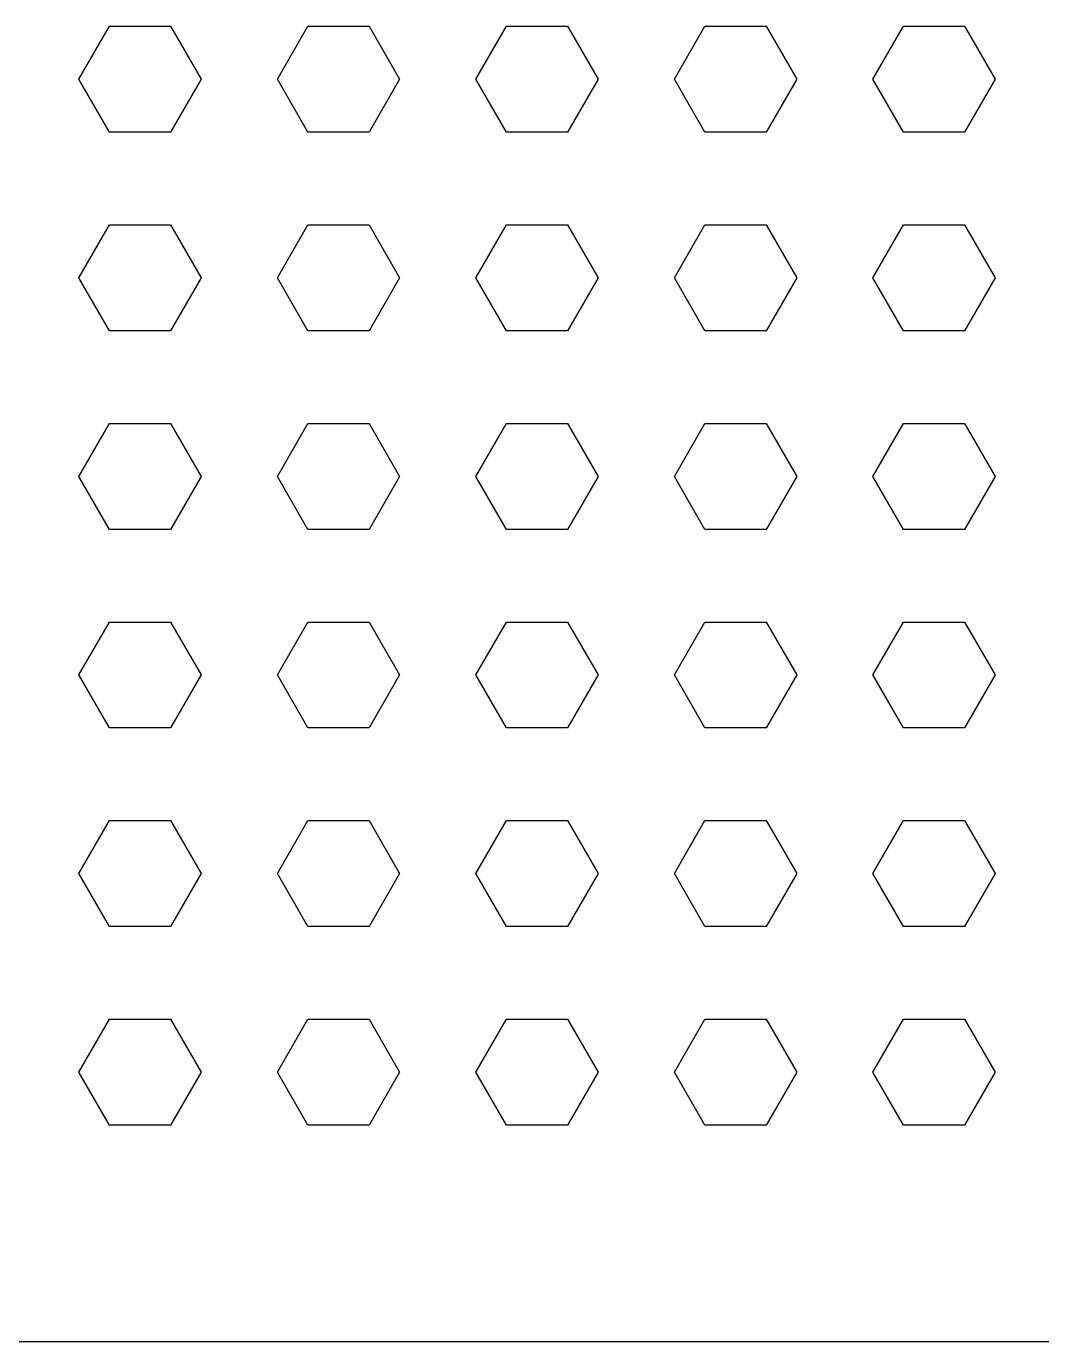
# Model space of a CAD drawing. Header units: millimetres. Extents: x -200 to 200, y -100 to 100.
# Drawn here: x -28.9 to 47.8, y -100 to -0.6 of the extents above; entities that cross this region are included whole.
import ezdxf

# ---------------------------------------------------------------- set-up
doc = ezdxf.new("R2010")
doc.units = ezdxf.units.MM
doc.layers.add('Body', color=7, linetype='CONTINUOUS')

msp = doc.modelspace()

# ---------------------------------------------------------------- linework, layer by layer
at = {"layer": 'Body'}
for p, q in [((-24.9586, -4.635), (-22.6488, -0.635)), ((-24.9586, -4.635, 3), (-22.6488, -0.635, 3)), ((-24.9586, -4.635, 3), (-22.6488, -0.635, 3)), ((-24.9586, -4.635), (-22.6488, -0.635)), ((-22.6488, -0.635), (-18.0298, -0.635)), ((-22.6488, -0.635, 3), (-18.0298, -0.635, 3)), ((-22.6488, -0.635, 3), (-22.6488, -0.635)), ((-22.6488, -0.635, 3), (-18.0298, -0.635, 3)), ((-22.6488, -0.635), (-18.0298, -0.635)), ((-22.6488, -0.635, 3), (-22.6488, -0.635)), ((-18.0298, -0.635), (-15.72, -4.635)), ((-18.0298, -0.635, 3), (-15.72, -4.635, 3)), ((-18.0298, -0.635, 3), (-18.0298, -0.635)), ((-18.0298, -0.635, 3), (-15.72, -4.635, 3)), ((-18.0298, -0.635), (-15.72, -4.635)), ((-18.0298, -0.635, 3), (-18.0298, -0.635)), ((-9.9586, -4.635), (-7.6488, -0.635)), ((-9.9586, -4.635, 3), (-7.6488, -0.635, 3)), ((-9.9586, -4.635, 3), (-7.6488, -0.635, 3)), ((-9.9586, -4.635), (-7.6488, -0.635)), ((-7.6488, -0.635), (-3.0298, -0.635)), ((-7.6488, -0.635, 3), (-3.0298, -0.635, 3)), ((-7.6488, -0.635, 3), (-7.6488, -0.635)), ((-7.6488, -0.635, 3), (-3.0298, -0.635, 3)), ((-7.6488, -0.635), (-3.0298, -0.635)), ((-7.6488, -0.635, 3), (-7.6488, -0.635)), ((-3.0298, -0.635), (-0.72, -4.635)), ((-3.0298, -0.635, 3), (-0.72, -4.635, 3)), ((-3.0298, -0.635, 3), (-3.0298, -0.635)), ((-3.0298, -0.635, 3), (-0.72, -4.635, 3)), ((-3.0298, -0.635), (-0.72, -4.635)), ((-3.0298, -0.635, 3), (-3.0298, -0.635)), ((5.0414, -4.635), (7.3512, -0.635)), ((5.0414, -4.635, 3), (7.3512, -0.635, 3)), ((5.0414, -4.635, 3), (7.3512, -0.635, 3)), ((5.0414, -4.635), (7.3512, -0.635)), ((7.3512, -0.635), (11.9702, -0.635)), ((7.3512, -0.635, 3), (11.9702, -0.635, 3)), ((7.3512, -0.635, 3), (7.3512, -0.635)), ((7.3512, -0.635, 3), (11.9702, -0.635, 3)), ((7.3512, -0.635), (11.9702, -0.635)), ((7.3512, -0.635, 3), (7.3512, -0.635)), ((11.9702, -0.635), (14.28, -4.635)), ((11.9702, -0.635, 3), (14.28, -4.635, 3)), ((11.9702, -0.635, 3), (11.9702, -0.635)), ((11.9702, -0.635, 3), (14.28, -4.635, 3)), ((11.9702, -0.635), (14.28, -4.635)), ((11.9702, -0.635, 3), (11.9702, -0.635)), ((20.0414, -4.635), (22.3512, -0.635)), ((20.0414, -4.635, 3), (22.3512, -0.635, 3)), ((20.0414, -4.635, 3), (22.3512, -0.635, 3)), ((20.0414, -4.635), (22.3512, -0.635)), ((22.3512, -0.635), (26.9702, -0.635)), ((22.3512, -0.635, 3), (26.9702, -0.635, 3)), ((22.3512, -0.635, 3), (22.3512, -0.635)), ((22.3512, -0.635, 3), (26.9702, -0.635, 3)), ((22.3512, -0.635), (26.9702, -0.635)), ((22.3512, -0.635, 3), (22.3512, -0.635)), ((26.9702, -0.635), (29.28, -4.635)), ((26.9702, -0.635, 3), (29.28, -4.635, 3)), ((26.9702, -0.635, 3), (26.9702, -0.635)), ((26.9702, -0.635, 3), (29.28, -4.635, 3)), ((26.9702, -0.635), (29.28, -4.635)), ((26.9702, -0.635, 3), (26.9702, -0.635)), ((35.0414, -4.635), (37.3512, -0.635)), ((35.0414, -4.635, 3), (37.3512, -0.635, 3)), ((35.0414, -4.635, 3), (37.3512, -0.635, 3)), ((35.0414, -4.635), (37.3512, -0.635)), ((37.3512, -0.635), (41.9702, -0.635)), ((37.3512, -0.635, 3), (41.9702, -0.635, 3)), ((37.3512, -0.635, 3), (37.3512, -0.635)), ((37.3512, -0.635, 3), (41.9702, -0.635, 3)), ((37.3512, -0.635), (41.9702, -0.635)), ((37.3512, -0.635, 3), (37.3512, -0.635)), ((41.9702, -0.635), (44.28, -4.635)), ((41.9702, -0.635, 3), (44.28, -4.635, 3)), ((41.9702, -0.635, 3), (41.9702, -0.635)), ((41.9702, -0.635, 3), (44.28, -4.635, 3)), ((41.9702, -0.635), (44.28, -4.635)), ((41.9702, -0.635, 3), (41.9702, -0.635)), ((-22.6488, -8.635), (-24.9586, -4.635)), ((-22.6488, -8.635, 3), (-24.9586, -4.635, 3)), ((-24.9586, -4.635, 3), (-24.9586, -4.635)), ((-22.6488, -8.635, 3), (-24.9586, -4.635, 3)), ((-24.9586, -4.635, 3), (-24.9586, -4.635)), ((-22.6488, -8.635), (-24.9586, -4.635)), ((-15.72, -4.635), (-18.0298, -8.635)), ((-15.72, -4.635, 3), (-18.0298, -8.635, 3)), ((-15.72, -4.635, 3), (-18.0298, -8.635, 3)), ((-15.72, -4.635), (-18.0298, -8.635)), ((-15.72, -4.635, 3), (-15.72, -4.635)), ((-15.72, -4.635, 3), (-15.72, -4.635)), ((-7.6488, -8.635), (-9.9586, -4.635)), ((-7.6488, -8.635, 3), (-9.9586, -4.635, 3)), ((-9.9586, -4.635, 3), (-9.9586, -4.635)), ((-7.6488, -8.635, 3), (-9.9586, -4.635, 3)), ((-9.9586, -4.635, 3), (-9.9586, -4.635)), ((-7.6488, -8.635), (-9.9586, -4.635)), ((-0.72, -4.635), (-3.0298, -8.635)), ((-0.72, -4.635, 3), (-3.0298, -8.635, 3)), ((-0.72, -4.635, 3), (-3.0298, -8.635, 3)), ((-0.72, -4.635), (-3.0298, -8.635)), ((-0.72, -4.635, 3), (-0.72, -4.635)), ((-0.72, -4.635, 3), (-0.72, -4.635)), ((7.3512, -8.635), (5.0414, -4.635)), ((7.3512, -8.635, 3), (5.0414, -4.635, 3)), ((5.0414, -4.635, 3), (5.0414, -4.635)), ((7.3512, -8.635, 3), (5.0414, -4.635, 3)), ((5.0414, -4.635, 3), (5.0414, -4.635)), ((7.3512, -8.635), (5.0414, -4.635)), ((14.28, -4.635), (11.9702, -8.635)), ((14.28, -4.635, 3), (11.9702, -8.635, 3)), ((14.28, -4.635, 3), (11.9702, -8.635, 3)), ((14.28, -4.635), (11.9702, -8.635)), ((14.28, -4.635, 3), (14.28, -4.635)), ((14.28, -4.635, 3), (14.28, -4.635)), ((22.3512, -8.635), (20.0414, -4.635)), ((22.3512, -8.635, 3), (20.0414, -4.635, 3)), ((20.0414, -4.635, 3), (20.0414, -4.635)), ((22.3512, -8.635, 3), (20.0414, -4.635, 3)), ((20.0414, -4.635, 3), (20.0414, -4.635)), ((22.3512, -8.635), (20.0414, -4.635)), ((29.28, -4.635), (26.9702, -8.635)), ((29.28, -4.635, 3), (26.9702, -8.635, 3)), ((29.28, -4.635, 3), (26.9702, -8.635, 3)), ((29.28, -4.635), (26.9702, -8.635)), ((29.28, -4.635, 3), (29.28, -4.635)), ((29.28, -4.635, 3), (29.28, -4.635)), ((37.3512, -8.635), (35.0414, -4.635)), ((37.3512, -8.635, 3), (35.0414, -4.635, 3)), ((35.0414, -4.635, 3), (35.0414, -4.635)), ((37.3512, -8.635, 3), (35.0414, -4.635, 3)), ((35.0414, -4.635, 3), (35.0414, -4.635)), ((37.3512, -8.635), (35.0414, -4.635)), ((44.28, -4.635), (41.9702, -8.635)), ((44.28, -4.635, 3), (41.9702, -8.635, 3)), ((44.28, -4.635, 3), (41.9702, -8.635, 3)), ((44.28, -4.635), (41.9702, -8.635)), ((44.28, -4.635, 3), (44.28, -4.635)), ((44.28, -4.635, 3), (44.28, -4.635)), ((-18.0298, -8.635), (-22.6488, -8.635)), ((-18.0298, -8.635, 3), (-22.6488, -8.635, 3)), ((-22.6488, -8.635, 3), (-22.6488, -8.635)), ((-18.0298, -8.635, 3), (-22.6488, -8.635, 3)), ((-22.6488, -8.635, 3), (-22.6488, -8.635)), ((-18.0298, -8.635), (-22.6488, -8.635)), ((-18.0298, -8.635, 3), (-18.0298, -8.635)), ((-18.0298, -8.635, 3), (-18.0298, -8.635)), ((-3.0298, -8.635), (-7.6488, -8.635)), ((-3.0298, -8.635, 3), (-7.6488, -8.635, 3)), ((-7.6488, -8.635, 3), (-7.6488, -8.635)), ((-3.0298, -8.635, 3), (-7.6488, -8.635, 3)), ((-7.6488, -8.635, 3), (-7.6488, -8.635)), ((-3.0298, -8.635), (-7.6488, -8.635)), ((-3.0298, -8.635, 3), (-3.0298, -8.635)), ((-3.0298, -8.635, 3), (-3.0298, -8.635)), ((11.9702, -8.635), (7.3512, -8.635)), ((11.9702, -8.635, 3), (7.3512, -8.635, 3)), ((7.3512, -8.635, 3), (7.3512, -8.635)), ((11.9702, -8.635, 3), (7.3512, -8.635, 3)), ((7.3512, -8.635, 3), (7.3512, -8.635)), ((11.9702, -8.635), (7.3512, -8.635)), ((11.9702, -8.635, 3), (11.9702, -8.635)), ((11.9702, -8.635, 3), (11.9702, -8.635)), ((26.9702, -8.635), (22.3512, -8.635)), ((26.9702, -8.635, 3), (22.3512, -8.635, 3)), ((22.3512, -8.635, 3), (22.3512, -8.635)), ((26.9702, -8.635, 3), (22.3512, -8.635, 3)), ((22.3512, -8.635, 3), (22.3512, -8.635)), ((26.9702, -8.635), (22.3512, -8.635)), ((26.9702, -8.635, 3), (26.9702, -8.635)), ((26.9702, -8.635, 3), (26.9702, -8.635)), ((41.9702, -8.635), (37.3512, -8.635)), ((41.9702, -8.635, 3), (37.3512, -8.635, 3)), ((37.3512, -8.635, 3), (37.3512, -8.635)), ((41.9702, -8.635, 3), (37.3512, -8.635, 3)), ((37.3512, -8.635, 3), (37.3512, -8.635)), ((41.9702, -8.635), (37.3512, -8.635)), ((41.9702, -8.635, 3), (41.9702, -8.635)), ((41.9702, -8.635, 3), (41.9702, -8.635)), ((-24.9586, -19.635), (-22.6488, -15.635)), ((-24.9586, -19.635, 3), (-22.6488, -15.635, 3)), ((-24.9586, -19.635, 3), (-22.6488, -15.635, 3)), ((-24.9586, -19.635), (-22.6488, -15.635)), ((-22.6488, -15.635), (-18.0298, -15.635)), ((-22.6488, -15.635, 3), (-18.0298, -15.635, 3)), ((-22.6488, -15.635, 3), (-22.6488, -15.635)), ((-22.6488, -15.635, 3), (-18.0298, -15.635, 3)), ((-22.6488, -15.635), (-18.0298, -15.635)), ((-22.6488, -15.635, 3), (-22.6488, -15.635)), ((-18.0298, -15.635), (-15.72, -19.635)), ((-18.0298, -15.635, 3), (-15.72, -19.635, 3)), ((-18.0298, -15.635, 3), (-18.0298, -15.635)), ((-18.0298, -15.635, 3), (-15.72, -19.635, 3)), ((-18.0298, -15.635), (-15.72, -19.635)), ((-18.0298, -15.635, 3), (-18.0298, -15.635)), ((-9.9586, -19.635), (-7.6488, -15.635)), ((-9.9586, -19.635, 3), (-7.6488, -15.635, 3)), ((-9.9586, -19.635, 3), (-7.6488, -15.635, 3)), ((-9.9586, -19.635), (-7.6488, -15.635)), ((-7.6488, -15.635), (-3.0298, -15.635)), ((-7.6488, -15.635, 3), (-3.0298, -15.635, 3)), ((-7.6488, -15.635, 3), (-7.6488, -15.635)), ((-7.6488, -15.635, 3), (-3.0298, -15.635, 3)), ((-7.6488, -15.635), (-3.0298, -15.635)), ((-7.6488, -15.635, 3), (-7.6488, -15.635)), ((-3.0298, -15.635), (-0.72, -19.635)), ((-3.0298, -15.635, 3), (-0.72, -19.635, 3)), ((-3.0298, -15.635, 3), (-3.0298, -15.635)), ((-3.0298, -15.635, 3), (-0.72, -19.635, 3)), ((-3.0298, -15.635), (-0.72, -19.635)), ((-3.0298, -15.635, 3), (-3.0298, -15.635)), ((5.0414, -19.635), (7.3512, -15.635)), ((5.0414, -19.635, 3), (7.3512, -15.635, 3)), ((5.0414, -19.635, 3), (7.3512, -15.635, 3)), ((5.0414, -19.635), (7.3512, -15.635)), ((7.3512, -15.635), (11.9702, -15.635)), ((7.3512, -15.635, 3), (11.9702, -15.635, 3)), ((7.3512, -15.635, 3), (7.3512, -15.635)), ((7.3512, -15.635, 3), (11.9702, -15.635, 3)), ((7.3512, -15.635), (11.9702, -15.635)), ((7.3512, -15.635, 3), (7.3512, -15.635)), ((11.9702, -15.635), (14.28, -19.635)), ((11.9702, -15.635, 3), (14.28, -19.635, 3)), ((11.9702, -15.635, 3), (11.9702, -15.635)), ((11.9702, -15.635, 3), (14.28, -19.635, 3)), ((11.9702, -15.635), (14.28, -19.635)), ((11.9702, -15.635, 3), (11.9702, -15.635)), ((20.0414, -19.635), (22.3512, -15.635)), ((20.0414, -19.635, 3), (22.3512, -15.635, 3)), ((20.0414, -19.635, 3), (22.3512, -15.635, 3)), ((20.0414, -19.635), (22.3512, -15.635)), ((22.3512, -15.635), (26.9702, -15.635)), ((22.3512, -15.635, 3), (26.9702, -15.635, 3)), ((22.3512, -15.635, 3), (22.3512, -15.635)), ((22.3512, -15.635, 3), (26.9702, -15.635, 3)), ((22.3512, -15.635), (26.9702, -15.635)), ((22.3512, -15.635, 3), (22.3512, -15.635)), ((26.9702, -15.635), (29.28, -19.635)), ((26.9702, -15.635, 3), (29.28, -19.635, 3)), ((26.9702, -15.635, 3), (26.9702, -15.635)), ((26.9702, -15.635, 3), (29.28, -19.635, 3)), ((26.9702, -15.635), (29.28, -19.635)), ((26.9702, -15.635, 3), (26.9702, -15.635)), ((35.0414, -19.635), (37.3512, -15.635)), ((35.0414, -19.635, 3), (37.3512, -15.635, 3)), ((35.0414, -19.635, 3), (37.3512, -15.635, 3)), ((35.0414, -19.635), (37.3512, -15.635)), ((37.3512, -15.635), (41.9702, -15.635)), ((37.3512, -15.635, 3), (41.9702, -15.635, 3)), ((37.3512, -15.635, 3), (37.3512, -15.635)), ((37.3512, -15.635, 3), (41.9702, -15.635, 3)), ((37.3512, -15.635), (41.9702, -15.635)), ((37.3512, -15.635, 3), (37.3512, -15.635)), ((41.9702, -15.635), (44.28, -19.635)), ((41.9702, -15.635, 3), (44.28, -19.635, 3)), ((41.9702, -15.635, 3), (41.9702, -15.635)), ((41.9702, -15.635, 3), (44.28, -19.635, 3)), ((41.9702, -15.635), (44.28, -19.635)), ((41.9702, -15.635, 3), (41.9702, -15.635)), ((-22.6488, -23.635), (-24.9586, -19.635)), ((-22.6488, -23.635, 3), (-24.9586, -19.635, 3)), ((-24.9586, -19.635, 3), (-24.9586, -19.635)), ((-22.6488, -23.635, 3), (-24.9586, -19.635, 3)), ((-24.9586, -19.635, 3), (-24.9586, -19.635)), ((-22.6488, -23.635), (-24.9586, -19.635)), ((-15.72, -19.635), (-18.0298, -23.635)), ((-15.72, -19.635, 3), (-18.0298, -23.635, 3)), ((-15.72, -19.635, 3), (-18.0298, -23.635, 3)), ((-15.72, -19.635), (-18.0298, -23.635)), ((-15.72, -19.635, 3), (-15.72, -19.635)), ((-15.72, -19.635, 3), (-15.72, -19.635)), ((-7.6488, -23.635), (-9.9586, -19.635)), ((-7.6488, -23.635, 3), (-9.9586, -19.635, 3)), ((-9.9586, -19.635, 3), (-9.9586, -19.635)), ((-7.6488, -23.635, 3), (-9.9586, -19.635, 3)), ((-9.9586, -19.635, 3), (-9.9586, -19.635)), ((-7.6488, -23.635), (-9.9586, -19.635)), ((-0.72, -19.635), (-3.0298, -23.635)), ((-0.72, -19.635, 3), (-3.0298, -23.635, 3)), ((-0.72, -19.635, 3), (-3.0298, -23.635, 3)), ((-0.72, -19.635), (-3.0298, -23.635)), ((-0.72, -19.635, 3), (-0.72, -19.635)), ((-0.72, -19.635, 3), (-0.72, -19.635)), ((7.3512, -23.635), (5.0414, -19.635)), ((7.3512, -23.635, 3), (5.0414, -19.635, 3)), ((5.0414, -19.635, 3), (5.0414, -19.635)), ((7.3512, -23.635, 3), (5.0414, -19.635, 3)), ((5.0414, -19.635, 3), (5.0414, -19.635)), ((7.3512, -23.635), (5.0414, -19.635)), ((14.28, -19.635), (11.9702, -23.635)), ((14.28, -19.635, 3), (11.9702, -23.635, 3)), ((14.28, -19.635, 3), (11.9702, -23.635, 3)), ((14.28, -19.635), (11.9702, -23.635)), ((14.28, -19.635, 3), (14.28, -19.635)), ((14.28, -19.635, 3), (14.28, -19.635)), ((22.3512, -23.635), (20.0414, -19.635)), ((22.3512, -23.635, 3), (20.0414, -19.635, 3)), ((20.0414, -19.635, 3), (20.0414, -19.635)), ((22.3512, -23.635, 3), (20.0414, -19.635, 3)), ((20.0414, -19.635, 3), (20.0414, -19.635)), ((22.3512, -23.635), (20.0414, -19.635)), ((29.28, -19.635), (26.9702, -23.635)), ((29.28, -19.635, 3), (26.9702, -23.635, 3)), ((29.28, -19.635, 3), (26.9702, -23.635, 3)), ((29.28, -19.635), (26.9702, -23.635)), ((29.28, -19.635, 3), (29.28, -19.635)), ((29.28, -19.635, 3), (29.28, -19.635)), ((37.3512, -23.635), (35.0414, -19.635)), ((37.3512, -23.635, 3), (35.0414, -19.635, 3)), ((35.0414, -19.635, 3), (35.0414, -19.635)), ((37.3512, -23.635, 3), (35.0414, -19.635, 3)), ((35.0414, -19.635, 3), (35.0414, -19.635)), ((37.3512, -23.635), (35.0414, -19.635)), ((44.28, -19.635), (41.9702, -23.635)), ((44.28, -19.635, 3), (41.9702, -23.635, 3)), ((44.28, -19.635, 3), (41.9702, -23.635, 3)), ((44.28, -19.635), (41.9702, -23.635)), ((44.28, -19.635, 3), (44.28, -19.635)), ((44.28, -19.635, 3), (44.28, -19.635)), ((-18.0298, -23.635), (-22.6488, -23.635)), ((-18.0298, -23.635, 3), (-22.6488, -23.635, 3)), ((-22.6488, -23.635, 3), (-22.6488, -23.635)), ((-18.0298, -23.635, 3), (-22.6488, -23.635, 3)), ((-22.6488, -23.635, 3), (-22.6488, -23.635)), ((-18.0298, -23.635), (-22.6488, -23.635)), ((-18.0298, -23.635, 3), (-18.0298, -23.635)), ((-18.0298, -23.635, 3), (-18.0298, -23.635)), ((-3.0298, -23.635), (-7.6488, -23.635)), ((-3.0298, -23.635, 3), (-7.6488, -23.635, 3)), ((-7.6488, -23.635, 3), (-7.6488, -23.635)), ((-3.0298, -23.635, 3), (-7.6488, -23.635, 3)), ((-7.6488, -23.635, 3), (-7.6488, -23.635)), ((-3.0298, -23.635), (-7.6488, -23.635)), ((-3.0298, -23.635, 3), (-3.0298, -23.635)), ((-3.0298, -23.635, 3), (-3.0298, -23.635)), ((11.9702, -23.635), (7.3512, -23.635)), ((11.9702, -23.635, 3), (7.3512, -23.635, 3)), ((7.3512, -23.635, 3), (7.3512, -23.635)), ((11.9702, -23.635, 3), (7.3512, -23.635, 3)), ((7.3512, -23.635, 3), (7.3512, -23.635)), ((11.9702, -23.635), (7.3512, -23.635)), ((11.9702, -23.635, 3), (11.9702, -23.635)), ((11.9702, -23.635, 3), (11.9702, -23.635)), ((26.9702, -23.635), (22.3512, -23.635)), ((26.9702, -23.635, 3), (22.3512, -23.635, 3)), ((22.3512, -23.635, 3), (22.3512, -23.635)), ((26.9702, -23.635, 3), (22.3512, -23.635, 3)), ((22.3512, -23.635, 3), (22.3512, -23.635)), ((26.9702, -23.635), (22.3512, -23.635)), ((26.9702, -23.635, 3), (26.9702, -23.635)), ((26.9702, -23.635, 3), (26.9702, -23.635)), ((41.9702, -23.635), (37.3512, -23.635)), ((41.9702, -23.635, 3), (37.3512, -23.635, 3)), ((37.3512, -23.635, 3), (37.3512, -23.635)), ((41.9702, -23.635, 3), (37.3512, -23.635, 3)), ((37.3512, -23.635, 3), (37.3512, -23.635)), ((41.9702, -23.635), (37.3512, -23.635)), ((41.9702, -23.635, 3), (41.9702, -23.635)), ((41.9702, -23.635, 3), (41.9702, -23.635)), ((-24.9586, -34.635), (-22.6488, -30.635)), ((-24.9586, -34.635, 3), (-22.6488, -30.635, 3)), ((-24.9586, -34.635, 3), (-22.6488, -30.635, 3)), ((-24.9586, -34.635), (-22.6488, -30.635)), ((-22.6488, -30.635), (-18.0298, -30.635)), ((-22.6488, -30.635, 3), (-18.0298, -30.635, 3)), ((-22.6488, -30.635, 3), (-22.6488, -30.635)), ((-22.6488, -30.635, 3), (-18.0298, -30.635, 3)), ((-22.6488, -30.635), (-18.0298, -30.635)), ((-22.6488, -30.635, 3), (-22.6488, -30.635)), ((-18.0298, -30.635), (-15.72, -34.635)), ((-18.0298, -30.635, 3), (-15.72, -34.635, 3)), ((-18.0298, -30.635, 3), (-18.0298, -30.635)), ((-18.0298, -30.635, 3), (-15.72, -34.635, 3)), ((-18.0298, -30.635), (-15.72, -34.635)), ((-18.0298, -30.635, 3), (-18.0298, -30.635)), ((-9.9586, -34.635), (-7.6488, -30.635)), ((-9.9586, -34.635, 3), (-7.6488, -30.635, 3)), ((-9.9586, -34.635, 3), (-7.6488, -30.635, 3)), ((-9.9586, -34.635), (-7.6488, -30.635)), ((-7.6488, -30.635), (-3.0298, -30.635)), ((-7.6488, -30.635, 3), (-3.0298, -30.635, 3)), ((-7.6488, -30.635, 3), (-7.6488, -30.635)), ((-7.6488, -30.635, 3), (-3.0298, -30.635, 3)), ((-7.6488, -30.635), (-3.0298, -30.635)), ((-7.6488, -30.635, 3), (-7.6488, -30.635)), ((-3.0298, -30.635), (-0.72, -34.635)), ((-3.0298, -30.635, 3), (-0.72, -34.635, 3)), ((-3.0298, -30.635, 3), (-3.0298, -30.635)), ((-3.0298, -30.635, 3), (-0.72, -34.635, 3)), ((-3.0298, -30.635), (-0.72, -34.635)), ((-3.0298, -30.635, 3), (-3.0298, -30.635)), ((5.0414, -34.635), (7.3512, -30.635)), ((5.0414, -34.635, 3), (7.3512, -30.635, 3)), ((5.0414, -34.635, 3), (7.3512, -30.635, 3)), ((5.0414, -34.635), (7.3512, -30.635)), ((7.3512, -30.635), (11.9702, -30.635)), ((7.3512, -30.635, 3), (11.9702, -30.635, 3)), ((7.3512, -30.635, 3), (7.3512, -30.635)), ((7.3512, -30.635, 3), (11.9702, -30.635, 3)), ((7.3512, -30.635), (11.9702, -30.635)), ((7.3512, -30.635, 3), (7.3512, -30.635)), ((11.9702, -30.635), (14.28, -34.635)), ((11.9702, -30.635, 3), (14.28, -34.635, 3)), ((11.9702, -30.635, 3), (11.9702, -30.635)), ((11.9702, -30.635, 3), (14.28, -34.635, 3)), ((11.9702, -30.635), (14.28, -34.635)), ((11.9702, -30.635, 3), (11.9702, -30.635)), ((20.0414, -34.635), (22.3512, -30.635)), ((20.0414, -34.635, 3), (22.3512, -30.635, 3)), ((20.0414, -34.635, 3), (22.3512, -30.635, 3)), ((20.0414, -34.635), (22.3512, -30.635)), ((22.3512, -30.635), (26.9702, -30.635)), ((22.3512, -30.635, 3), (26.9702, -30.635, 3)), ((22.3512, -30.635, 3), (22.3512, -30.635)), ((22.3512, -30.635, 3), (26.9702, -30.635, 3)), ((22.3512, -30.635), (26.9702, -30.635)), ((22.3512, -30.635, 3), (22.3512, -30.635)), ((26.9702, -30.635), (29.28, -34.635)), ((26.9702, -30.635, 3), (29.28, -34.635, 3)), ((26.9702, -30.635, 3), (26.9702, -30.635)), ((26.9702, -30.635, 3), (29.28, -34.635, 3)), ((26.9702, -30.635), (29.28, -34.635)), ((26.9702, -30.635, 3), (26.9702, -30.635)), ((35.0414, -34.635), (37.3512, -30.635)), ((35.0414, -34.635, 3), (37.3512, -30.635, 3)), ((35.0414, -34.635, 3), (37.3512, -30.635, 3)), ((35.0414, -34.635), (37.3512, -30.635)), ((37.3512, -30.635), (41.9702, -30.635)), ((37.3512, -30.635, 3), (41.9702, -30.635, 3)), ((37.3512, -30.635, 3), (37.3512, -30.635)), ((37.3512, -30.635, 3), (41.9702, -30.635, 3)), ((37.3512, -30.635), (41.9702, -30.635)), ((37.3512, -30.635, 3), (37.3512, -30.635)), ((41.9702, -30.635), (44.28, -34.635)), ((41.9702, -30.635, 3), (44.28, -34.635, 3)), ((41.9702, -30.635, 3), (41.9702, -30.635)), ((41.9702, -30.635, 3), (44.28, -34.635, 3)), ((41.9702, -30.635), (44.28, -34.635)), ((41.9702, -30.635, 3), (41.9702, -30.635)), ((-22.6488, -38.635), (-24.9586, -34.635)), ((-22.6488, -38.635, 3), (-24.9586, -34.635, 3)), ((-24.9586, -34.635, 3), (-24.9586, -34.635)), ((-22.6488, -38.635, 3), (-24.9586, -34.635, 3)), ((-24.9586, -34.635, 3), (-24.9586, -34.635)), ((-22.6488, -38.635), (-24.9586, -34.635)), ((-15.72, -34.635), (-18.0298, -38.635)), ((-15.72, -34.635, 3), (-18.0298, -38.635, 3)), ((-15.72, -34.635, 3), (-18.0298, -38.635, 3)), ((-15.72, -34.635), (-18.0298, -38.635)), ((-15.72, -34.635, 3), (-15.72, -34.635)), ((-15.72, -34.635, 3), (-15.72, -34.635)), ((-7.6488, -38.635), (-9.9586, -34.635)), ((-7.6488, -38.635, 3), (-9.9586, -34.635, 3)), ((-9.9586, -34.635, 3), (-9.9586, -34.635)), ((-7.6488, -38.635, 3), (-9.9586, -34.635, 3)), ((-9.9586, -34.635, 3), (-9.9586, -34.635)), ((-7.6488, -38.635), (-9.9586, -34.635)), ((-0.72, -34.635), (-3.0298, -38.635)), ((-0.72, -34.635, 3), (-3.0298, -38.635, 3)), ((-0.72, -34.635, 3), (-3.0298, -38.635, 3)), ((-0.72, -34.635), (-3.0298, -38.635)), ((-0.72, -34.635, 3), (-0.72, -34.635)), ((-0.72, -34.635, 3), (-0.72, -34.635)), ((7.3512, -38.635), (5.0414, -34.635)), ((7.3512, -38.635, 3), (5.0414, -34.635, 3)), ((5.0414, -34.635, 3), (5.0414, -34.635)), ((7.3512, -38.635, 3), (5.0414, -34.635, 3)), ((5.0414, -34.635, 3), (5.0414, -34.635)), ((7.3512, -38.635), (5.0414, -34.635)), ((14.28, -34.635), (11.9702, -38.635)), ((14.28, -34.635, 3), (11.9702, -38.635, 3)), ((14.28, -34.635, 3), (11.9702, -38.635, 3)), ((14.28, -34.635), (11.9702, -38.635)), ((14.28, -34.635, 3), (14.28, -34.635)), ((14.28, -34.635, 3), (14.28, -34.635)), ((22.3512, -38.635), (20.0414, -34.635)), ((22.3512, -38.635, 3), (20.0414, -34.635, 3)), ((20.0414, -34.635, 3), (20.0414, -34.635)), ((22.3512, -38.635, 3), (20.0414, -34.635, 3)), ((20.0414, -34.635, 3), (20.0414, -34.635)), ((22.3512, -38.635), (20.0414, -34.635)), ((29.28, -34.635), (26.9702, -38.635)), ((29.28, -34.635, 3), (26.9702, -38.635, 3)), ((29.28, -34.635, 3), (26.9702, -38.635, 3)), ((29.28, -34.635), (26.9702, -38.635)), ((29.28, -34.635, 3), (29.28, -34.635)), ((29.28, -34.635, 3), (29.28, -34.635)), ((37.3512, -38.635), (35.0414, -34.635)), ((37.3512, -38.635, 3), (35.0414, -34.635, 3)), ((35.0414, -34.635, 3), (35.0414, -34.635)), ((37.3512, -38.635, 3), (35.0414, -34.635, 3)), ((35.0414, -34.635, 3), (35.0414, -34.635)), ((37.3512, -38.635), (35.0414, -34.635)), ((44.28, -34.635), (41.9702, -38.635)), ((44.28, -34.635, 3), (41.9702, -38.635, 3)), ((44.28, -34.635, 3), (41.9702, -38.635, 3)), ((44.28, -34.635), (41.9702, -38.635)), ((44.28, -34.635, 3), (44.28, -34.635)), ((44.28, -34.635, 3), (44.28, -34.635)), ((-18.0298, -38.635), (-22.6488, -38.635)), ((-18.0298, -38.635, 3), (-22.6488, -38.635, 3)), ((-22.6488, -38.635, 3), (-22.6488, -38.635)), ((-18.0298, -38.635, 3), (-22.6488, -38.635, 3)), ((-22.6488, -38.635, 3), (-22.6488, -38.635)), ((-18.0298, -38.635), (-22.6488, -38.635)), ((-18.0298, -38.635, 3), (-18.0298, -38.635)), ((-18.0298, -38.635, 3), (-18.0298, -38.635)), ((-3.0298, -38.635), (-7.6488, -38.635)), ((-3.0298, -38.635, 3), (-7.6488, -38.635, 3)), ((-7.6488, -38.635, 3), (-7.6488, -38.635)), ((-3.0298, -38.635, 3), (-7.6488, -38.635, 3)), ((-7.6488, -38.635, 3), (-7.6488, -38.635)), ((-3.0298, -38.635), (-7.6488, -38.635)), ((-3.0298, -38.635, 3), (-3.0298, -38.635)), ((-3.0298, -38.635, 3), (-3.0298, -38.635)), ((11.9702, -38.635), (7.3512, -38.635)), ((11.9702, -38.635, 3), (7.3512, -38.635, 3)), ((7.3512, -38.635, 3), (7.3512, -38.635)), ((11.9702, -38.635, 3), (7.3512, -38.635, 3)), ((7.3512, -38.635, 3), (7.3512, -38.635)), ((11.9702, -38.635), (7.3512, -38.635)), ((11.9702, -38.635, 3), (11.9702, -38.635)), ((11.9702, -38.635, 3), (11.9702, -38.635)), ((26.9702, -38.635), (22.3512, -38.635)), ((26.9702, -38.635, 3), (22.3512, -38.635, 3)), ((22.3512, -38.635, 3), (22.3512, -38.635)), ((26.9702, -38.635, 3), (22.3512, -38.635, 3)), ((22.3512, -38.635, 3), (22.3512, -38.635)), ((26.9702, -38.635), (22.3512, -38.635)), ((26.9702, -38.635, 3), (26.9702, -38.635)), ((26.9702, -38.635, 3), (26.9702, -38.635)), ((41.9702, -38.635), (37.3512, -38.635)), ((41.9702, -38.635, 3), (37.3512, -38.635, 3)), ((37.3512, -38.635, 3), (37.3512, -38.635)), ((41.9702, -38.635, 3), (37.3512, -38.635, 3)), ((37.3512, -38.635, 3), (37.3512, -38.635)), ((41.9702, -38.635), (37.3512, -38.635)), ((41.9702, -38.635, 3), (41.9702, -38.635)), ((41.9702, -38.635, 3), (41.9702, -38.635)), ((-24.9586, -49.635), (-22.6488, -45.635)), ((-24.9586, -49.635, 3), (-22.6488, -45.635, 3)), ((-24.9586, -49.635, 3), (-22.6488, -45.635, 3)), ((-24.9586, -49.635), (-22.6488, -45.635)), ((-22.6488, -45.635), (-18.0298, -45.635)), ((-22.6488, -45.635, 3), (-18.0298, -45.635, 3)), ((-22.6488, -45.635, 3), (-22.6488, -45.635)), ((-22.6488, -45.635, 3), (-18.0298, -45.635, 3)), ((-22.6488, -45.635), (-18.0298, -45.635)), ((-22.6488, -45.635, 3), (-22.6488, -45.635)), ((-18.0298, -45.635), (-15.72, -49.635)), ((-18.0298, -45.635, 3), (-15.72, -49.635, 3)), ((-18.0298, -45.635, 3), (-18.0298, -45.635)), ((-18.0298, -45.635, 3), (-15.72, -49.635, 3)), ((-18.0298, -45.635), (-15.72, -49.635)), ((-18.0298, -45.635, 3), (-18.0298, -45.635)), ((-9.9586, -49.635), (-7.6488, -45.635)), ((-9.9586, -49.635, 3), (-7.6488, -45.635, 3)), ((-9.9586, -49.635, 3), (-7.6488, -45.635, 3)), ((-9.9586, -49.635), (-7.6488, -45.635)), ((-7.6488, -45.635), (-3.0298, -45.635)), ((-7.6488, -45.635, 3), (-3.0298, -45.635, 3)), ((-7.6488, -45.635, 3), (-7.6488, -45.635)), ((-7.6488, -45.635, 3), (-3.0298, -45.635, 3)), ((-7.6488, -45.635), (-3.0298, -45.635)), ((-7.6488, -45.635, 3), (-7.6488, -45.635)), ((-3.0298, -45.635), (-0.72, -49.635)), ((-3.0298, -45.635, 3), (-0.72, -49.635, 3)), ((-3.0298, -45.635, 3), (-3.0298, -45.635)), ((-3.0298, -45.635, 3), (-0.72, -49.635, 3)), ((-3.0298, -45.635), (-0.72, -49.635)), ((-3.0298, -45.635, 3), (-3.0298, -45.635)), ((5.0414, -49.635), (7.3512, -45.635)), ((5.0414, -49.635, 3), (7.3512, -45.635, 3)), ((5.0414, -49.635, 3), (7.3512, -45.635, 3)), ((5.0414, -49.635), (7.3512, -45.635)), ((7.3512, -45.635), (11.9702, -45.635)), ((7.3512, -45.635, 3), (11.9702, -45.635, 3)), ((7.3512, -45.635, 3), (7.3512, -45.635)), ((7.3512, -45.635, 3), (11.9702, -45.635, 3)), ((7.3512, -45.635), (11.9702, -45.635)), ((7.3512, -45.635, 3), (7.3512, -45.635)), ((11.9702, -45.635), (14.28, -49.635)), ((11.9702, -45.635, 3), (14.28, -49.635, 3)), ((11.9702, -45.635, 3), (11.9702, -45.635)), ((11.9702, -45.635, 3), (14.28, -49.635, 3)), ((11.9702, -45.635), (14.28, -49.635)), ((11.9702, -45.635, 3), (11.9702, -45.635)), ((20.0414, -49.635), (22.3512, -45.635)), ((20.0414, -49.635, 3), (22.3512, -45.635, 3)), ((20.0414, -49.635, 3), (22.3512, -45.635, 3)), ((20.0414, -49.635), (22.3512, -45.635)), ((22.3512, -45.635), (26.9702, -45.635)), ((22.3512, -45.635, 3), (26.9702, -45.635, 3)), ((22.3512, -45.635, 3), (22.3512, -45.635)), ((22.3512, -45.635, 3), (26.9702, -45.635, 3)), ((22.3512, -45.635), (26.9702, -45.635)), ((22.3512, -45.635, 3), (22.3512, -45.635)), ((26.9702, -45.635), (29.28, -49.635)), ((26.9702, -45.635, 3), (29.28, -49.635, 3)), ((26.9702, -45.635, 3), (26.9702, -45.635)), ((26.9702, -45.635, 3), (29.28, -49.635, 3)), ((26.9702, -45.635), (29.28, -49.635)), ((26.9702, -45.635, 3), (26.9702, -45.635)), ((35.0414, -49.635), (37.3512, -45.635)), ((35.0414, -49.635, 3), (37.3512, -45.635, 3)), ((35.0414, -49.635, 3), (37.3512, -45.635, 3)), ((35.0414, -49.635), (37.3512, -45.635)), ((37.3512, -45.635), (41.9702, -45.635)), ((37.3512, -45.635, 3), (41.9702, -45.635, 3)), ((37.3512, -45.635, 3), (37.3512, -45.635)), ((37.3512, -45.635, 3), (41.9702, -45.635, 3)), ((37.3512, -45.635), (41.9702, -45.635)), ((37.3512, -45.635, 3), (37.3512, -45.635)), ((41.9702, -45.635), (44.28, -49.635)), ((41.9702, -45.635, 3), (44.28, -49.635, 3)), ((41.9702, -45.635, 3), (41.9702, -45.635)), ((41.9702, -45.635, 3), (44.28, -49.635, 3)), ((41.9702, -45.635), (44.28, -49.635)), ((41.9702, -45.635, 3), (41.9702, -45.635)), ((-22.6488, -53.635), (-24.9586, -49.635)), ((-22.6488, -53.635, 3), (-24.9586, -49.635, 3)), ((-24.9586, -49.635, 3), (-24.9586, -49.635)), ((-22.6488, -53.635, 3), (-24.9586, -49.635, 3)), ((-24.9586, -49.635, 3), (-24.9586, -49.635)), ((-22.6488, -53.635), (-24.9586, -49.635)), ((-15.72, -49.635), (-18.0298, -53.635)), ((-15.72, -49.635, 3), (-18.0298, -53.635, 3)), ((-15.72, -49.635, 3), (-18.0298, -53.635, 3)), ((-15.72, -49.635), (-18.0298, -53.635)), ((-15.72, -49.635, 3), (-15.72, -49.635)), ((-15.72, -49.635, 3), (-15.72, -49.635)), ((-7.6488, -53.635), (-9.9586, -49.635)), ((-7.6488, -53.635, 3), (-9.9586, -49.635, 3)), ((-9.9586, -49.635, 3), (-9.9586, -49.635)), ((-7.6488, -53.635, 3), (-9.9586, -49.635, 3)), ((-9.9586, -49.635, 3), (-9.9586, -49.635)), ((-7.6488, -53.635), (-9.9586, -49.635)), ((-0.72, -49.635), (-3.0298, -53.635)), ((-0.72, -49.635, 3), (-3.0298, -53.635, 3)), ((-0.72, -49.635, 3), (-3.0298, -53.635, 3)), ((-0.72, -49.635), (-3.0298, -53.635)), ((-0.72, -49.635, 3), (-0.72, -49.635)), ((-0.72, -49.635, 3), (-0.72, -49.635)), ((7.3512, -53.635), (5.0414, -49.635)), ((7.3512, -53.635, 3), (5.0414, -49.635, 3)), ((5.0414, -49.635, 3), (5.0414, -49.635)), ((7.3512, -53.635, 3), (5.0414, -49.635, 3)), ((5.0414, -49.635, 3), (5.0414, -49.635)), ((7.3512, -53.635), (5.0414, -49.635)), ((14.28, -49.635), (11.9702, -53.635)), ((14.28, -49.635, 3), (11.9702, -53.635, 3)), ((14.28, -49.635, 3), (11.9702, -53.635, 3)), ((14.28, -49.635), (11.9702, -53.635)), ((14.28, -49.635, 3), (14.28, -49.635)), ((14.28, -49.635, 3), (14.28, -49.635)), ((22.3512, -53.635), (20.0414, -49.635)), ((22.3512, -53.635, 3), (20.0414, -49.635, 3)), ((20.0414, -49.635, 3), (20.0414, -49.635)), ((22.3512, -53.635, 3), (20.0414, -49.635, 3)), ((20.0414, -49.635, 3), (20.0414, -49.635)), ((22.3512, -53.635), (20.0414, -49.635)), ((29.28, -49.635), (26.9702, -53.635)), ((29.28, -49.635, 3), (26.9702, -53.635, 3)), ((29.28, -49.635, 3), (26.9702, -53.635, 3)), ((29.28, -49.635), (26.9702, -53.635)), ((29.28, -49.635, 3), (29.28, -49.635)), ((29.28, -49.635, 3), (29.28, -49.635)), ((37.3512, -53.635), (35.0414, -49.635)), ((37.3512, -53.635, 3), (35.0414, -49.635, 3)), ((35.0414, -49.635, 3), (35.0414, -49.635)), ((37.3512, -53.635, 3), (35.0414, -49.635, 3)), ((35.0414, -49.635, 3), (35.0414, -49.635)), ((37.3512, -53.635), (35.0414, -49.635)), ((44.28, -49.635), (41.9702, -53.635)), ((44.28, -49.635, 3), (41.9702, -53.635, 3)), ((44.28, -49.635, 3), (41.9702, -53.635, 3)), ((44.28, -49.635), (41.9702, -53.635)), ((44.28, -49.635, 3), (44.28, -49.635)), ((44.28, -49.635, 3), (44.28, -49.635)), ((-18.0298, -53.635), (-22.6488, -53.635)), ((-18.0298, -53.635, 3), (-22.6488, -53.635, 3)), ((-22.6488, -53.635, 3), (-22.6488, -53.635)), ((-18.0298, -53.635, 3), (-22.6488, -53.635, 3)), ((-22.6488, -53.635, 3), (-22.6488, -53.635)), ((-18.0298, -53.635), (-22.6488, -53.635)), ((-18.0298, -53.635, 3), (-18.0298, -53.635)), ((-18.0298, -53.635, 3), (-18.0298, -53.635)), ((-3.0298, -53.635), (-7.6488, -53.635)), ((-3.0298, -53.635, 3), (-7.6488, -53.635, 3)), ((-7.6488, -53.635, 3), (-7.6488, -53.635)), ((-3.0298, -53.635, 3), (-7.6488, -53.635, 3)), ((-7.6488, -53.635, 3), (-7.6488, -53.635)), ((-3.0298, -53.635), (-7.6488, -53.635)), ((-3.0298, -53.635, 3), (-3.0298, -53.635)), ((-3.0298, -53.635, 3), (-3.0298, -53.635)), ((11.9702, -53.635), (7.3512, -53.635)), ((11.9702, -53.635, 3), (7.3512, -53.635, 3)), ((7.3512, -53.635, 3), (7.3512, -53.635)), ((11.9702, -53.635, 3), (7.3512, -53.635, 3)), ((7.3512, -53.635, 3), (7.3512, -53.635)), ((11.9702, -53.635), (7.3512, -53.635)), ((11.9702, -53.635, 3), (11.9702, -53.635)), ((11.9702, -53.635, 3), (11.9702, -53.635)), ((26.9702, -53.635), (22.3512, -53.635)), ((26.9702, -53.635, 3), (22.3512, -53.635, 3)), ((22.3512, -53.635, 3), (22.3512, -53.635)), ((26.9702, -53.635, 3), (22.3512, -53.635, 3)), ((22.3512, -53.635, 3), (22.3512, -53.635)), ((26.9702, -53.635), (22.3512, -53.635)), ((26.9702, -53.635, 3), (26.9702, -53.635)), ((26.9702, -53.635, 3), (26.9702, -53.635)), ((41.9702, -53.635), (37.3512, -53.635)), ((41.9702, -53.635, 3), (37.3512, -53.635, 3)), ((37.3512, -53.635, 3), (37.3512, -53.635)), ((41.9702, -53.635, 3), (37.3512, -53.635, 3)), ((37.3512, -53.635, 3), (37.3512, -53.635)), ((41.9702, -53.635), (37.3512, -53.635)), ((41.9702, -53.635, 3), (41.9702, -53.635)), ((41.9702, -53.635, 3), (41.9702, -53.635)), ((-24.9586, -64.635), (-22.6488, -60.635)), ((-24.9586, -64.635, 3), (-22.6488, -60.635, 3)), ((-24.9586, -64.635, 3), (-22.6488, -60.635, 3)), ((-24.9586, -64.635), (-22.6488, -60.635)), ((-22.6488, -60.635), (-18.0298, -60.635)), ((-22.6488, -60.635, 3), (-18.0298, -60.635, 3)), ((-22.6488, -60.635, 3), (-22.6488, -60.635)), ((-22.6488, -60.635, 3), (-18.0298, -60.635, 3)), ((-22.6488, -60.635), (-18.0298, -60.635)), ((-22.6488, -60.635, 3), (-22.6488, -60.635)), ((-18.0298, -60.635), (-15.72, -64.635)), ((-18.0298, -60.635, 3), (-15.72, -64.635, 3)), ((-18.0298, -60.635, 3), (-18.0298, -60.635)), ((-18.0298, -60.635, 3), (-15.72, -64.635, 3)), ((-18.0298, -60.635), (-15.72, -64.635)), ((-18.0298, -60.635, 3), (-18.0298, -60.635)), ((-9.9586, -64.635), (-7.6488, -60.635)), ((-9.9586, -64.635, 3), (-7.6488, -60.635, 3)), ((-9.9586, -64.635, 3), (-7.6488, -60.635, 3)), ((-9.9586, -64.635), (-7.6488, -60.635)), ((-7.6488, -60.635), (-3.0298, -60.635)), ((-7.6488, -60.635, 3), (-3.0298, -60.635, 3)), ((-7.6488, -60.635, 3), (-7.6488, -60.635)), ((-7.6488, -60.635, 3), (-3.0298, -60.635, 3)), ((-7.6488, -60.635), (-3.0298, -60.635)), ((-7.6488, -60.635, 3), (-7.6488, -60.635)), ((-3.0298, -60.635), (-0.72, -64.635)), ((-3.0298, -60.635, 3), (-0.72, -64.635, 3)), ((-3.0298, -60.635, 3), (-3.0298, -60.635)), ((-3.0298, -60.635, 3), (-0.72, -64.635, 3)), ((-3.0298, -60.635), (-0.72, -64.635)), ((-3.0298, -60.635, 3), (-3.0298, -60.635)), ((5.0414, -64.635), (7.3512, -60.635)), ((5.0414, -64.635, 3), (7.3512, -60.635, 3)), ((5.0414, -64.635, 3), (7.3512, -60.635, 3)), ((5.0414, -64.635), (7.3512, -60.635)), ((7.3512, -60.635), (11.9702, -60.635)), ((7.3512, -60.635, 3), (11.9702, -60.635, 3)), ((7.3512, -60.635, 3), (7.3512, -60.635)), ((7.3512, -60.635, 3), (11.9702, -60.635, 3)), ((7.3512, -60.635), (11.9702, -60.635)), ((7.3512, -60.635, 3), (7.3512, -60.635)), ((11.9702, -60.635), (14.28, -64.635)), ((11.9702, -60.635, 3), (14.28, -64.635, 3)), ((11.9702, -60.635, 3), (11.9702, -60.635)), ((11.9702, -60.635, 3), (14.28, -64.635, 3)), ((11.9702, -60.635), (14.28, -64.635)), ((11.9702, -60.635, 3), (11.9702, -60.635)), ((20.0414, -64.635), (22.3512, -60.635)), ((20.0414, -64.635, 3), (22.3512, -60.635, 3)), ((20.0414, -64.635, 3), (22.3512, -60.635, 3)), ((20.0414, -64.635), (22.3512, -60.635)), ((22.3512, -60.635), (26.9702, -60.635)), ((22.3512, -60.635, 3), (26.9702, -60.635, 3)), ((22.3512, -60.635, 3), (22.3512, -60.635)), ((22.3512, -60.635, 3), (26.9702, -60.635, 3)), ((22.3512, -60.635), (26.9702, -60.635)), ((22.3512, -60.635, 3), (22.3512, -60.635)), ((26.9702, -60.635), (29.28, -64.635)), ((26.9702, -60.635, 3), (29.28, -64.635, 3)), ((26.9702, -60.635, 3), (26.9702, -60.635)), ((26.9702, -60.635, 3), (29.28, -64.635, 3)), ((26.9702, -60.635), (29.28, -64.635)), ((26.9702, -60.635, 3), (26.9702, -60.635)), ((35.0414, -64.635), (37.3512, -60.635)), ((35.0414, -64.635, 3), (37.3512, -60.635, 3)), ((35.0414, -64.635, 3), (37.3512, -60.635, 3)), ((35.0414, -64.635), (37.3512, -60.635)), ((37.3512, -60.635), (41.9702, -60.635)), ((37.3512, -60.635, 3), (41.9702, -60.635, 3)), ((37.3512, -60.635, 3), (37.3512, -60.635)), ((37.3512, -60.635, 3), (41.9702, -60.635, 3)), ((37.3512, -60.635), (41.9702, -60.635)), ((37.3512, -60.635, 3), (37.3512, -60.635)), ((41.9702, -60.635), (44.28, -64.635)), ((41.9702, -60.635, 3), (44.28, -64.635, 3)), ((41.9702, -60.635, 3), (41.9702, -60.635)), ((41.9702, -60.635, 3), (44.28, -64.635, 3)), ((41.9702, -60.635), (44.28, -64.635)), ((41.9702, -60.635, 3), (41.9702, -60.635)), ((-22.6488, -68.635), (-24.9586, -64.635)), ((-22.6488, -68.635, 3), (-24.9586, -64.635, 3)), ((-24.9586, -64.635, 3), (-24.9586, -64.635)), ((-22.6488, -68.635, 3), (-24.9586, -64.635, 3)), ((-24.9586, -64.635, 3), (-24.9586, -64.635)), ((-22.6488, -68.635), (-24.9586, -64.635)), ((-15.72, -64.635), (-18.0298, -68.635)), ((-15.72, -64.635, 3), (-18.0298, -68.635, 3)), ((-15.72, -64.635, 3), (-18.0298, -68.635, 3)), ((-15.72, -64.635), (-18.0298, -68.635)), ((-15.72, -64.635, 3), (-15.72, -64.635)), ((-15.72, -64.635, 3), (-15.72, -64.635)), ((-7.6488, -68.635), (-9.9586, -64.635)), ((-7.6488, -68.635, 3), (-9.9586, -64.635, 3)), ((-9.9586, -64.635, 3), (-9.9586, -64.635)), ((-7.6488, -68.635, 3), (-9.9586, -64.635, 3)), ((-9.9586, -64.635, 3), (-9.9586, -64.635)), ((-7.6488, -68.635), (-9.9586, -64.635)), ((-0.72, -64.635), (-3.0298, -68.635)), ((-0.72, -64.635, 3), (-3.0298, -68.635, 3)), ((-0.72, -64.635, 3), (-3.0298, -68.635, 3)), ((-0.72, -64.635), (-3.0298, -68.635)), ((-0.72, -64.635, 3), (-0.72, -64.635)), ((-0.72, -64.635, 3), (-0.72, -64.635)), ((7.3512, -68.635), (5.0414, -64.635)), ((7.3512, -68.635, 3), (5.0414, -64.635, 3)), ((5.0414, -64.635, 3), (5.0414, -64.635)), ((7.3512, -68.635, 3), (5.0414, -64.635, 3)), ((5.0414, -64.635, 3), (5.0414, -64.635)), ((7.3512, -68.635), (5.0414, -64.635)), ((14.28, -64.635), (11.9702, -68.635)), ((14.28, -64.635, 3), (11.9702, -68.635, 3)), ((14.28, -64.635, 3), (11.9702, -68.635, 3)), ((14.28, -64.635), (11.9702, -68.635)), ((14.28, -64.635, 3), (14.28, -64.635)), ((14.28, -64.635, 3), (14.28, -64.635)), ((22.3512, -68.635), (20.0414, -64.635)), ((22.3512, -68.635, 3), (20.0414, -64.635, 3)), ((20.0414, -64.635, 3), (20.0414, -64.635)), ((22.3512, -68.635, 3), (20.0414, -64.635, 3)), ((20.0414, -64.635, 3), (20.0414, -64.635)), ((22.3512, -68.635), (20.0414, -64.635)), ((29.28, -64.635), (26.9702, -68.635)), ((29.28, -64.635, 3), (26.9702, -68.635, 3)), ((29.28, -64.635, 3), (26.9702, -68.635, 3)), ((29.28, -64.635), (26.9702, -68.635)), ((29.28, -64.635, 3), (29.28, -64.635)), ((29.28, -64.635, 3), (29.28, -64.635)), ((37.3512, -68.635), (35.0414, -64.635)), ((37.3512, -68.635, 3), (35.0414, -64.635, 3)), ((35.0414, -64.635, 3), (35.0414, -64.635)), ((37.3512, -68.635, 3), (35.0414, -64.635, 3)), ((35.0414, -64.635, 3), (35.0414, -64.635)), ((37.3512, -68.635), (35.0414, -64.635)), ((44.28, -64.635), (41.9702, -68.635)), ((44.28, -64.635, 3), (41.9702, -68.635, 3)), ((44.28, -64.635, 3), (41.9702, -68.635, 3)), ((44.28, -64.635), (41.9702, -68.635)), ((44.28, -64.635, 3), (44.28, -64.635)), ((44.28, -64.635, 3), (44.28, -64.635)), ((-18.0298, -68.635), (-22.6488, -68.635)), ((-18.0298, -68.635, 3), (-22.6488, -68.635, 3)), ((-22.6488, -68.635, 3), (-22.6488, -68.635)), ((-18.0298, -68.635, 3), (-22.6488, -68.635, 3)), ((-22.6488, -68.635, 3), (-22.6488, -68.635)), ((-18.0298, -68.635), (-22.6488, -68.635)), ((-18.0298, -68.635, 3), (-18.0298, -68.635)), ((-18.0298, -68.635, 3), (-18.0298, -68.635)), ((-3.0298, -68.635), (-7.6488, -68.635)), ((-3.0298, -68.635, 3), (-7.6488, -68.635, 3)), ((-7.6488, -68.635, 3), (-7.6488, -68.635)), ((-3.0298, -68.635, 3), (-7.6488, -68.635, 3)), ((-7.6488, -68.635, 3), (-7.6488, -68.635)), ((-3.0298, -68.635), (-7.6488, -68.635)), ((-3.0298, -68.635, 3), (-3.0298, -68.635)), ((-3.0298, -68.635, 3), (-3.0298, -68.635)), ((11.9702, -68.635), (7.3512, -68.635)), ((11.9702, -68.635, 3), (7.3512, -68.635, 3)), ((7.3512, -68.635, 3), (7.3512, -68.635)), ((11.9702, -68.635, 3), (7.3512, -68.635, 3)), ((7.3512, -68.635, 3), (7.3512, -68.635)), ((11.9702, -68.635), (7.3512, -68.635)), ((11.9702, -68.635, 3), (11.9702, -68.635)), ((11.9702, -68.635, 3), (11.9702, -68.635)), ((26.9702, -68.635), (22.3512, -68.635)), ((26.9702, -68.635, 3), (22.3512, -68.635, 3)), ((22.3512, -68.635, 3), (22.3512, -68.635)), ((26.9702, -68.635, 3), (22.3512, -68.635, 3)), ((22.3512, -68.635, 3), (22.3512, -68.635)), ((26.9702, -68.635), (22.3512, -68.635)), ((26.9702, -68.635, 3), (26.9702, -68.635)), ((26.9702, -68.635, 3), (26.9702, -68.635)), ((41.9702, -68.635), (37.3512, -68.635)), ((41.9702, -68.635, 3), (37.3512, -68.635, 3)), ((37.3512, -68.635, 3), (37.3512, -68.635)), ((41.9702, -68.635, 3), (37.3512, -68.635, 3)), ((37.3512, -68.635, 3), (37.3512, -68.635)), ((41.9702, -68.635), (37.3512, -68.635)), ((41.9702, -68.635, 3), (41.9702, -68.635)), ((41.9702, -68.635, 3), (41.9702, -68.635)), ((-24.9586, -79.635), (-22.6488, -75.635)), ((-24.9586, -79.635, 3), (-22.6488, -75.635, 3)), ((-24.9586, -79.635, 3), (-22.6488, -75.635, 3)), ((-24.9586, -79.635), (-22.6488, -75.635)), ((-22.6488, -75.635), (-18.0298, -75.635)), ((-22.6488, -75.635, 3), (-18.0298, -75.635, 3)), ((-22.6488, -75.635, 3), (-22.6488, -75.635)), ((-22.6488, -75.635, 3), (-18.0298, -75.635, 3)), ((-22.6488, -75.635), (-18.0298, -75.635)), ((-22.6488, -75.635, 3), (-22.6488, -75.635)), ((-18.0298, -75.635), (-15.72, -79.635)), ((-18.0298, -75.635, 3), (-15.72, -79.635, 3)), ((-18.0298, -75.635, 3), (-18.0298, -75.635)), ((-18.0298, -75.635, 3), (-15.72, -79.635, 3)), ((-18.0298, -75.635), (-15.72, -79.635)), ((-18.0298, -75.635, 3), (-18.0298, -75.635)), ((-9.9586, -79.635), (-7.6488, -75.635)), ((-9.9586, -79.635, 3), (-7.6488, -75.635, 3)), ((-9.9586, -79.635, 3), (-7.6488, -75.635, 3)), ((-9.9586, -79.635), (-7.6488, -75.635)), ((-7.6488, -75.635), (-3.0298, -75.635)), ((-7.6488, -75.635, 3), (-3.0298, -75.635, 3)), ((-7.6488, -75.635, 3), (-7.6488, -75.635)), ((-7.6488, -75.635, 3), (-3.0298, -75.635, 3)), ((-7.6488, -75.635), (-3.0298, -75.635)), ((-7.6488, -75.635, 3), (-7.6488, -75.635)), ((-3.0298, -75.635), (-0.72, -79.635)), ((-3.0298, -75.635, 3), (-0.72, -79.635, 3)), ((-3.0298, -75.635, 3), (-3.0298, -75.635)), ((-3.0298, -75.635, 3), (-0.72, -79.635, 3)), ((-3.0298, -75.635), (-0.72, -79.635)), ((-3.0298, -75.635, 3), (-3.0298, -75.635)), ((5.0414, -79.635), (7.3512, -75.635)), ((5.0414, -79.635, 3), (7.3512, -75.635, 3)), ((5.0414, -79.635, 3), (7.3512, -75.635, 3)), ((5.0414, -79.635), (7.3512, -75.635)), ((7.3512, -75.635), (11.9702, -75.635)), ((7.3512, -75.635, 3), (11.9702, -75.635, 3)), ((7.3512, -75.635, 3), (7.3512, -75.635)), ((7.3512, -75.635, 3), (11.9702, -75.635, 3)), ((7.3512, -75.635), (11.9702, -75.635)), ((7.3512, -75.635, 3), (7.3512, -75.635)), ((11.9702, -75.635), (14.28, -79.635)), ((11.9702, -75.635, 3), (14.28, -79.635, 3)), ((11.9702, -75.635, 3), (11.9702, -75.635)), ((11.9702, -75.635, 3), (14.28, -79.635, 3)), ((11.9702, -75.635), (14.28, -79.635)), ((11.9702, -75.635, 3), (11.9702, -75.635)), ((20.0414, -79.635), (22.3512, -75.635)), ((20.0414, -79.635, 3), (22.3512, -75.635, 3)), ((20.0414, -79.635, 3), (22.3512, -75.635, 3)), ((20.0414, -79.635), (22.3512, -75.635)), ((22.3512, -75.635), (26.9702, -75.635)), ((22.3512, -75.635, 3), (26.9702, -75.635, 3)), ((22.3512, -75.635, 3), (22.3512, -75.635)), ((22.3512, -75.635, 3), (26.9702, -75.635, 3)), ((22.3512, -75.635), (26.9702, -75.635)), ((22.3512, -75.635, 3), (22.3512, -75.635)), ((26.9702, -75.635), (29.28, -79.635)), ((26.9702, -75.635, 3), (29.28, -79.635, 3)), ((26.9702, -75.635, 3), (26.9702, -75.635)), ((26.9702, -75.635, 3), (29.28, -79.635, 3)), ((26.9702, -75.635), (29.28, -79.635)), ((26.9702, -75.635, 3), (26.9702, -75.635)), ((35.0414, -79.635), (37.3512, -75.635)), ((35.0414, -79.635, 3), (37.3512, -75.635, 3)), ((35.0414, -79.635, 3), (37.3512, -75.635, 3)), ((35.0414, -79.635), (37.3512, -75.635)), ((37.3512, -75.635), (41.9702, -75.635)), ((37.3512, -75.635, 3), (41.9702, -75.635, 3)), ((37.3512, -75.635, 3), (37.3512, -75.635)), ((37.3512, -75.635, 3), (41.9702, -75.635, 3)), ((37.3512, -75.635), (41.9702, -75.635)), ((37.3512, -75.635, 3), (37.3512, -75.635)), ((41.9702, -75.635), (44.28, -79.635)), ((41.9702, -75.635, 3), (44.28, -79.635, 3)), ((41.9702, -75.635, 3), (41.9702, -75.635)), ((41.9702, -75.635, 3), (44.28, -79.635, 3)), ((41.9702, -75.635), (44.28, -79.635)), ((41.9702, -75.635, 3), (41.9702, -75.635)), ((-22.6488, -83.635), (-24.9586, -79.635)), ((-22.6488, -83.635, 3), (-24.9586, -79.635, 3)), ((-24.9586, -79.635, 3), (-24.9586, -79.635)), ((-22.6488, -83.635, 3), (-24.9586, -79.635, 3)), ((-24.9586, -79.635, 3), (-24.9586, -79.635)), ((-22.6488, -83.635), (-24.9586, -79.635)), ((-15.72, -79.635), (-18.0298, -83.635)), ((-15.72, -79.635, 3), (-18.0298, -83.635, 3)), ((-15.72, -79.635, 3), (-18.0298, -83.635, 3)), ((-15.72, -79.635), (-18.0298, -83.635)), ((-15.72, -79.635, 3), (-15.72, -79.635)), ((-15.72, -79.635, 3), (-15.72, -79.635)), ((-7.6488, -83.635), (-9.9586, -79.635)), ((-7.6488, -83.635, 3), (-9.9586, -79.635, 3)), ((-9.9586, -79.635, 3), (-9.9586, -79.635)), ((-7.6488, -83.635, 3), (-9.9586, -79.635, 3)), ((-9.9586, -79.635, 3), (-9.9586, -79.635)), ((-7.6488, -83.635), (-9.9586, -79.635)), ((-0.72, -79.635), (-3.0298, -83.635)), ((-0.72, -79.635, 3), (-3.0298, -83.635, 3)), ((-0.72, -79.635, 3), (-3.0298, -83.635, 3)), ((-0.72, -79.635), (-3.0298, -83.635)), ((-0.72, -79.635, 3), (-0.72, -79.635)), ((-0.72, -79.635, 3), (-0.72, -79.635)), ((7.3512, -83.635), (5.0414, -79.635)), ((7.3512, -83.635, 3), (5.0414, -79.635, 3)), ((5.0414, -79.635, 3), (5.0414, -79.635)), ((7.3512, -83.635, 3), (5.0414, -79.635, 3)), ((5.0414, -79.635, 3), (5.0414, -79.635)), ((7.3512, -83.635), (5.0414, -79.635)), ((14.28, -79.635), (11.9702, -83.635)), ((14.28, -79.635, 3), (11.9702, -83.635, 3)), ((14.28, -79.635, 3), (11.9702, -83.635, 3)), ((14.28, -79.635), (11.9702, -83.635)), ((14.28, -79.635, 3), (14.28, -79.635)), ((14.28, -79.635, 3), (14.28, -79.635)), ((22.3512, -83.635), (20.0414, -79.635)), ((22.3512, -83.635, 3), (20.0414, -79.635, 3)), ((20.0414, -79.635, 3), (20.0414, -79.635)), ((22.3512, -83.635, 3), (20.0414, -79.635, 3)), ((20.0414, -79.635, 3), (20.0414, -79.635)), ((22.3512, -83.635), (20.0414, -79.635)), ((29.28, -79.635), (26.9702, -83.635)), ((29.28, -79.635, 3), (26.9702, -83.635, 3)), ((29.28, -79.635, 3), (26.9702, -83.635, 3)), ((29.28, -79.635), (26.9702, -83.635)), ((29.28, -79.635, 3), (29.28, -79.635)), ((29.28, -79.635, 3), (29.28, -79.635)), ((37.3512, -83.635), (35.0414, -79.635)), ((37.3512, -83.635, 3), (35.0414, -79.635, 3)), ((35.0414, -79.635, 3), (35.0414, -79.635)), ((37.3512, -83.635, 3), (35.0414, -79.635, 3)), ((35.0414, -79.635, 3), (35.0414, -79.635)), ((37.3512, -83.635), (35.0414, -79.635)), ((44.28, -79.635), (41.9702, -83.635)), ((44.28, -79.635, 3), (41.9702, -83.635, 3)), ((44.28, -79.635, 3), (41.9702, -83.635, 3)), ((44.28, -79.635), (41.9702, -83.635)), ((44.28, -79.635, 3), (44.28, -79.635)), ((44.28, -79.635, 3), (44.28, -79.635)), ((-18.0298, -83.635), (-22.6488, -83.635)), ((-18.0298, -83.635, 3), (-22.6488, -83.635, 3)), ((-22.6488, -83.635, 3), (-22.6488, -83.635)), ((-18.0298, -83.635, 3), (-22.6488, -83.635, 3)), ((-22.6488, -83.635, 3), (-22.6488, -83.635)), ((-18.0298, -83.635), (-22.6488, -83.635)), ((-18.0298, -83.635, 3), (-18.0298, -83.635)), ((-18.0298, -83.635, 3), (-18.0298, -83.635)), ((-3.0298, -83.635), (-7.6488, -83.635)), ((-3.0298, -83.635, 3), (-7.6488, -83.635, 3)), ((-7.6488, -83.635, 3), (-7.6488, -83.635)), ((-3.0298, -83.635, 3), (-7.6488, -83.635, 3)), ((-7.6488, -83.635, 3), (-7.6488, -83.635)), ((-3.0298, -83.635), (-7.6488, -83.635)), ((-3.0298, -83.635, 3), (-3.0298, -83.635)), ((-3.0298, -83.635, 3), (-3.0298, -83.635)), ((11.9702, -83.635), (7.3512, -83.635)), ((11.9702, -83.635, 3), (7.3512, -83.635, 3)), ((7.3512, -83.635, 3), (7.3512, -83.635)), ((11.9702, -83.635, 3), (7.3512, -83.635, 3)), ((7.3512, -83.635, 3), (7.3512, -83.635)), ((11.9702, -83.635), (7.3512, -83.635)), ((11.9702, -83.635, 3), (11.9702, -83.635)), ((11.9702, -83.635, 3), (11.9702, -83.635)), ((26.9702, -83.635), (22.3512, -83.635)), ((26.9702, -83.635, 3), (22.3512, -83.635, 3)), ((22.3512, -83.635, 3), (22.3512, -83.635)), ((26.9702, -83.635, 3), (22.3512, -83.635, 3)), ((22.3512, -83.635, 3), (22.3512, -83.635)), ((26.9702, -83.635), (22.3512, -83.635)), ((26.9702, -83.635, 3), (26.9702, -83.635)), ((26.9702, -83.635, 3), (26.9702, -83.635)), ((41.9702, -83.635), (37.3512, -83.635)), ((41.9702, -83.635, 3), (37.3512, -83.635, 3)), ((37.3512, -83.635, 3), (37.3512, -83.635)), ((41.9702, -83.635, 3), (37.3512, -83.635, 3)), ((37.3512, -83.635, 3), (37.3512, -83.635)), ((41.9702, -83.635), (37.3512, -83.635)), ((41.9702, -83.635, 3), (41.9702, -83.635)), ((41.9702, -83.635, 3), (41.9702, -83.635)), ((200, -100), (-200, -100)), ((200, -100, 3), (-200, -100, 3)), ((200, -100), (-200, -100)), ((200, -100, 3), (-200, -100, 3))]:
    msp.add_line(p, q, dxfattribs=at)

doc.saveas('drawing.dxf')
